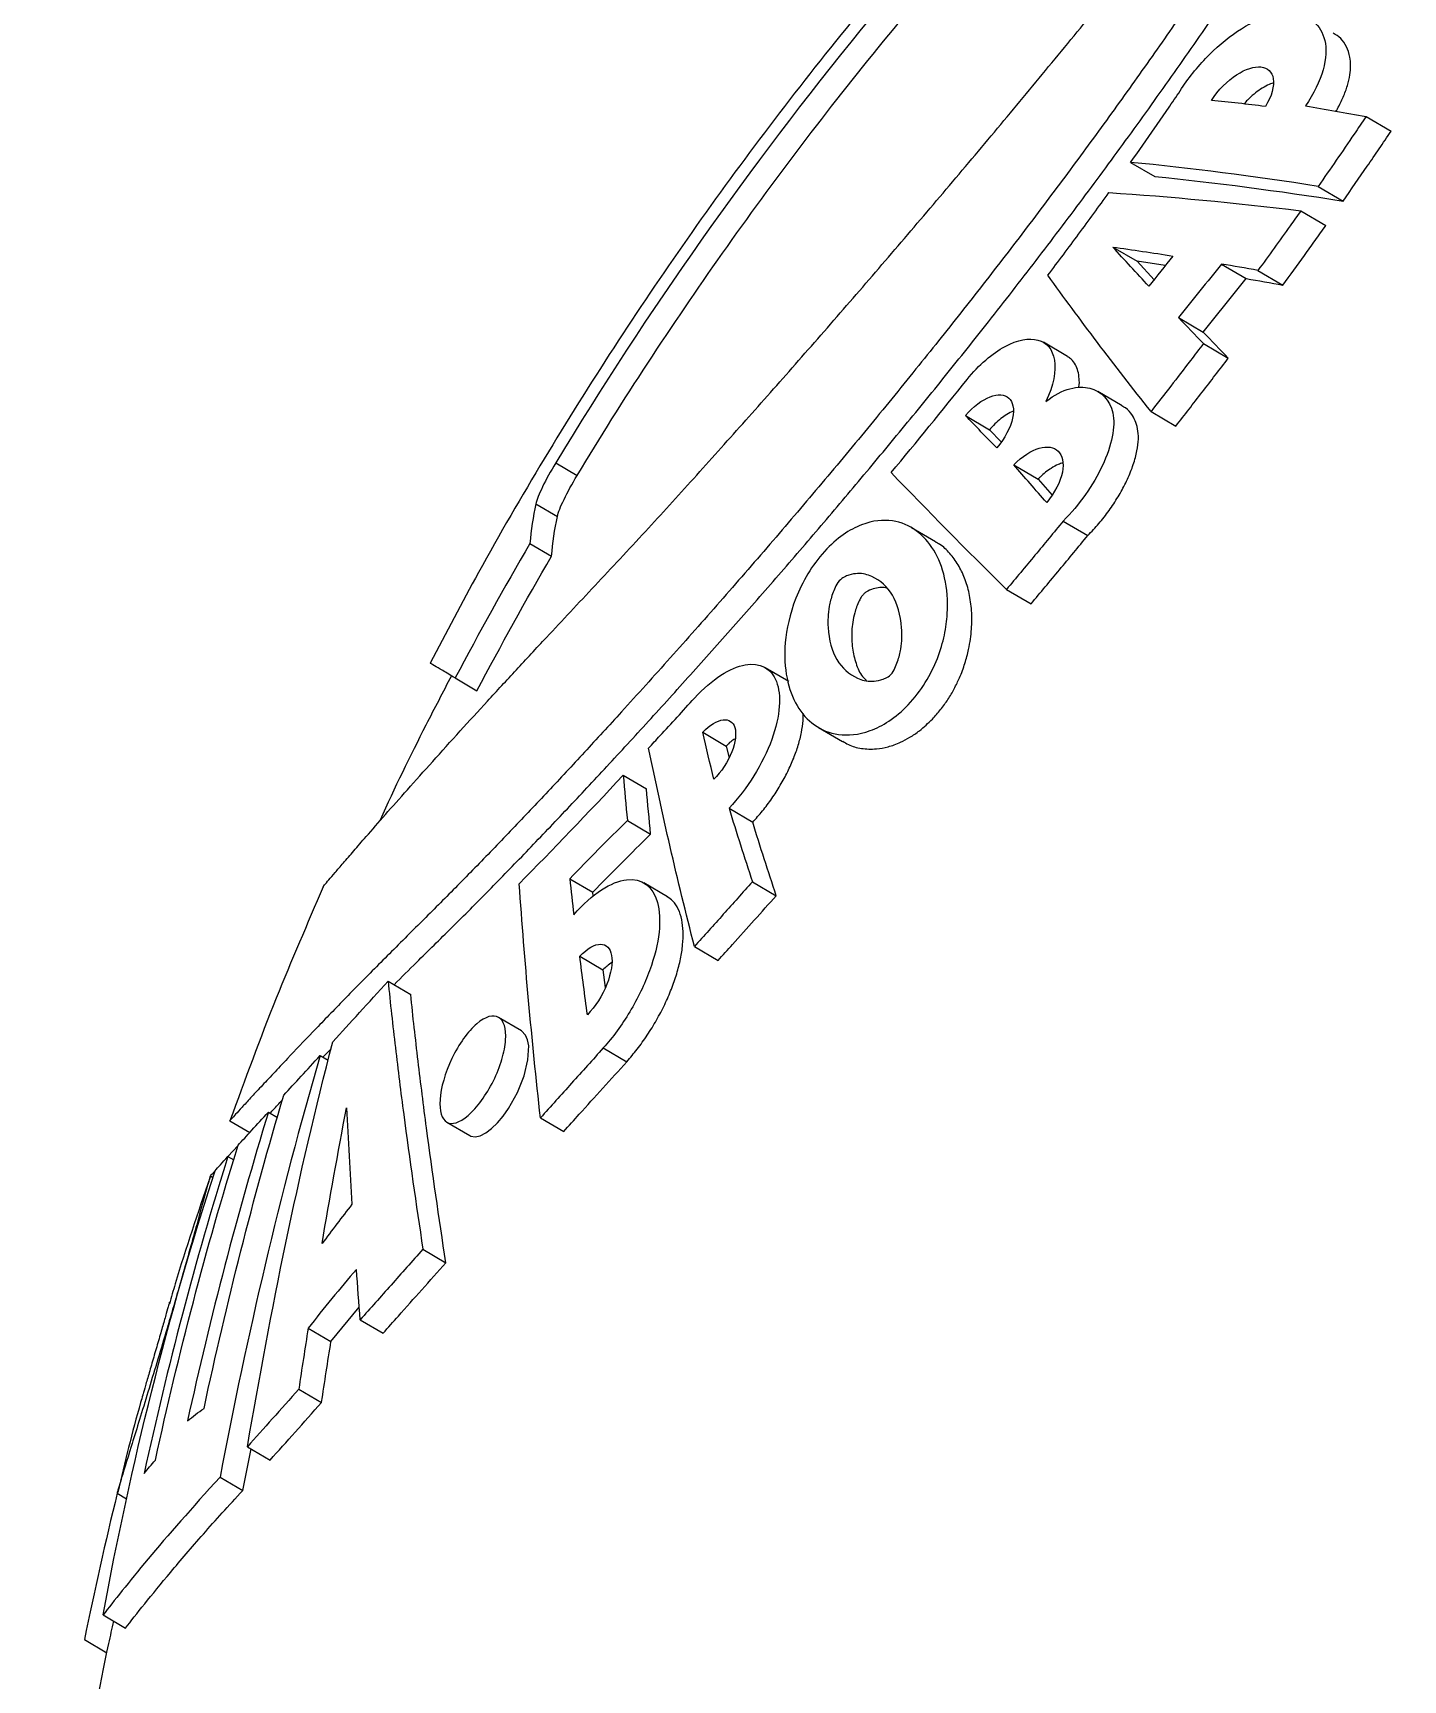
# Model space of a CAD drawing. Header units: millimetres. Extents: x 10 to 412, y 8 to 584.
# Drawn here: x 151.82 to 162.93, y 466.86 to 480.22 of the extents above; entities that cross this region are included whole.
import ezdxf

# ---------------------------------------------------------------- set-up
doc = ezdxf.new("R2010")
doc.units = ezdxf.units.MM
doc.layers.add('DETAIL', color=3, linetype='Continuous')
doc.layers.add('OUTLINE', color=7, linetype='Continuous', lineweight=25)

msp = doc.modelspace()

# ---------------------------------------------------------------- linework, layer by layer
at = {"layer": 'DETAIL'}
for p, q in [((156.05683, 476.73458), (156.23065, 476.63239)), ((155.89625, 476.4018), (156.07051, 476.29936)), ((156.44307, 471.98835), (156.63291, 471.87675)), ((153.2565, 470.94987), (153.27783, 470.93733))]:
    msp.add_line(p, q, dxfattribs=at)
at = {"layer": 'OUTLINE'}
for p, q in [((162.62819, 479.54436), (162.83106, 479.42509)), ((160.71919, 479.17309), (160.91437, 479.05835)), ((162.2401, 478.97835), (162.44287, 478.85915)), ((162.10028, 478.77977), (162.30296, 478.66061)), ((160.57488, 478.48569), (160.77134, 478.37019)), ((160.77134, 478.37019), (160.90964, 478.22065)), ((161.00084, 478.3355), (160.77134, 478.37019)), ((161.45622, 478.34819), (161.65706, 478.23012)), ((161.75189, 478.29614), (161.95425, 478.17717)), ((161.10802, 477.91329), (161.30836, 477.79552)), ((160.20765, 477.59781), (160.01194, 477.71287)), ((161.30974, 477.70308), (161.51152, 477.58446)), ((160.65178, 477.19737), (160.45311, 477.31416)), ((159.37966, 477.11833), (159.57414, 477.004)), ((160.88481, 477.15209), (161.08589, 477.03388)), ((159.57414, 477.004), (159.67009, 476.90565)), ((159.77183, 476.71844), (159.96883, 476.60263)), ((159.96883, 476.60263), (160.08318, 476.47246)), ((160.17265, 476.26312), (160.37227, 476.14576)), ((159.13777, 476.09467), (158.94323, 476.20904)), ((155.84721, 476.08107), (156.02315, 475.97763)), ((159.71323, 475.70846), (159.91178, 475.59172)), ((157.94771, 474.96085), (157.75636, 475.07333)), ((155.24259, 474.98973), (155.41846, 474.88633)), ((157.24945, 474.54954), (157.43959, 474.43776)), ((158.18922, 474.58771), (158.38279, 474.47391)), ((157.43959, 474.43776), (157.46272, 474.34135)), ((156.60514, 474.20125), (156.7933, 474.09063)), ((157.46262, 473.93273), (157.65436, 473.82001)), ((156.6381, 473.83271), (156.82684, 473.72175)), ((156.17062, 473.36144), (156.35821, 473.25116)), ((156.96247, 473.21555), (156.77277, 473.32707)), ((157.65224, 473.33684), (157.84535, 473.22331)), ((156.36175, 473.22001), (156.35821, 473.25116)), ((157.18176, 472.81078), (157.37358, 472.69801)), ((156.252, 472.73206), (156.44053, 472.62122)), ((154.6984, 472.53006), (154.88168, 472.42231)), ((156.44053, 472.62122), (156.4594, 472.47981)), ((155.78061, 472.12665), (155.59385, 472.23645)), ((154.16985, 471.91331), (154.23586, 471.98209)), ((154.14698, 471.92675), (154.2126, 471.88818)), ((153.72736, 471.46853), (153.80083, 471.42533)), ((153.41341, 471.3977), (153.5757, 471.30229)), ((155.17361, 471.38652), (155.35981, 471.27705)), ((155.93325, 471.42094), (156.12178, 471.31011)), ((153.48164, 471.1975), (153.39912, 471.10685)), ((153.39844, 471.10725), (153.44576, 471.07943)), ((154.98028, 470.35546), (155.16663, 470.24591)), ((152.92408, 469.91671), (152.92613, 469.92594)), ((154.23441, 469.6066), (154.46432, 469.88632)), ((154.04987, 469.71509), (154.23441, 469.6066)), ((154.4722, 469.7836), (154.6576, 469.67461)), ((153.97341, 469.22093), (154.15812, 469.11234)), ((153.51899, 468.39879), (153.58649, 468.73594)), ((153.55685, 468.75336), (153.74123, 468.64497)), ((153.33469, 468.50714), (153.51899, 468.39879)), ((152.50053, 468.3759), (152.57678, 468.33107)), ((152.38607, 467.38827), (152.56837, 467.28109)), ((152.23463, 467.18913), (152.41695, 467.08195))]:
    msp.add_line(p, q, dxfattribs=at)
at = {"layer": 'OUTLINE', "flags": 128}
msp.add_lwpolyline([(155.36069, 471.27855), (155.36983, 471.27216), (155.4049, 471.26647), (155.44559, 471.27539), (155.49106, 471.29876), (155.53742, 471.33423), (155.58553, 471.38177), (155.63025, 471.43569), (155.67367, 471.49746), (155.74657, 471.62804), (155.8003, 471.76192), (155.83202, 471.89095), (155.83786, 472.00573), (155.82942, 472.05452), (155.81343, 472.09289), (155.78061, 472.12665), (155.78061, 472.12665)], dxfattribs=at)
at = {"layer": 'OUTLINE'}
for points, knots in [([(161.39834, 483.44035), (161.13855, 483.19649), (160.60725, 482.69778), (159.84563, 481.91107), (159.10763, 481.09568), (158.40874, 480.26526), (157.74601, 479.41895), (157.11797, 478.55513), (156.52228, 477.67284), (155.95878, 476.76984), (155.46182, 475.91607), (155.16828, 475.35504), (155.03955, 475.10899)], [0, 0, 0, 0, 0.10146817, 0.20751136, 0.31173996, 0.4146395, 0.51656076, 0.61781726, 0.71874797, 0.8196831, 0.9209205, 1, 1, 1, 1]), ([(161.47493, 483.39458), (160.41728, 482.41088), (159.4385, 481.36277), (157.63142, 479.14363), (156.80468, 477.97132), (156.05683, 476.73458)], [0, 0, 0, 0, 0.5, 0.5, 1, 1, 1, 1]), ([(156.23065, 476.63239), (156.60255, 477.24721), (156.9957, 477.84846), (157.82443, 479.02383), (158.26117, 479.59887), (159.6242, 481.26859), (160.60408, 482.31311), (161.6561, 483.28807)], [0, 0, 0, 0, 0.25, 0.25, 0.5, 0.5, 1, 1, 1, 1]), ([(162.73788, 482.85392), (162.65421, 482.71825), (162.4868, 482.44682), (162.22348, 482.02727), (161.94902, 481.59753), (161.66217, 481.15838), (161.36339, 480.71177), (161.05291, 480.25897), (160.73092, 479.80154), (160.39814, 479.34073), (160.05551, 478.87815), (159.70363, 478.41512), (159.34358, 477.95274), (158.97062, 477.48484), (158.58563, 477.01293), (158.19008, 476.53865), (157.79036, 476.06926), (157.38827, 475.60632), (156.98581, 475.15168), (156.61931, 474.74532), (156.28916, 474.38513), (155.99436, 474.06836), (155.70366, 473.76065), (155.41748, 473.46435), (155.13783, 473.18084), (154.8568, 472.90091), (154.58213, 472.6264), (154.31919, 472.35867), (154.08293, 472.11434), (153.9007, 471.92292), (153.76469, 471.77837), (153.66464, 471.67113), (153.57931, 471.57897), (153.51045, 471.50412), (153.45815, 471.44689), (153.4242, 471.40972), (153.40857, 471.39215), (153.41347, 471.39782), (153.41349, 471.39784)], [0, 0, 0, 0, 0.028767, 0.05755679, 0.08632641, 0.1158534, 0.14540103, 0.17492968, 0.20524602, 0.23558318, 0.26590092, 0.29694642, 0.32801276, 0.35905888, 0.39231732, 0.42560103, 0.4588586, 0.49310871, 0.52738767, 0.56163357, 0.58798724, 0.61435668, 0.64070783, 0.66774903, 0.69481083, 0.7218475, 0.75270478, 0.78355884, 0.8152367, 0.84691041, 0.86751474, 0.88813772, 0.9087398, 0.93013596, 0.95155627, 0.9729509, 0.99986898, 1, 1, 1, 1]), ([(154.17005, 473.29628), (154.16972, 473.2959), (154.16624, 473.2918), (154.18041, 473.30849), (154.21303, 473.34685), (154.26573, 473.40863), (154.33306, 473.48719), (154.41734, 473.58498), (154.52882, 473.71351), (154.67214, 473.8774), (154.85289, 474.08202), (155.05627, 474.30965), (155.27452, 474.55131), (155.50221, 474.80071), (155.73619, 475.05462), (156.02484, 475.36537), (156.37403, 475.73696), (156.77517, 476.16776), (157.17509, 476.60721), (157.57289, 477.05041), (157.97835, 477.50851), (158.39022, 477.97997), (158.80717, 478.46358), (159.22439, 478.95376), (159.6407, 479.44926), (160.05513, 479.94877), (160.46981, 480.45477), (160.88353, 480.96615), (161.2955, 481.48125), (161.67134, 481.95576), (162.01246, 482.38925), (162.21662, 482.64945), (162.3188, 482.77968)], [0, 0, 0, 0, 0.00249603, 0.02649699, 0.050499, 0.0720764, 0.09365532, 0.11575977, 0.13786619, 0.16741964, 0.19697904, 0.22737314, 0.25777245, 0.28590714, 0.3140699, 0.34221254, 0.38556995, 0.42893435, 0.46981065, 0.51072523, 0.55161005, 0.59363493, 0.63569014, 0.67771852, 0.7197898, 0.76188668, 0.80395785, 0.84701354, 0.89009671, 0.93314926, 0.96654335, 1, 1, 1, 1]), ([(154.74684, 472.50158), (154.80703, 472.56181), (154.95417, 472.70904), (155.2139, 472.96401), (155.51211, 473.26217), (155.81805, 473.57758), (156.1304, 473.90556), (156.45359, 474.25113), (156.7867, 474.61311), (157.12848, 474.99057), (157.47309, 475.3773), (157.81923, 475.77207), (158.16563, 476.17383), (158.51508, 476.5864), (158.86643, 477.00919), (159.21848, 477.44156), (159.58135, 477.89694), (159.95329, 478.37535), (160.33229, 478.87612), (160.70713, 479.38532), (161.07605, 479.90161), (161.43772, 480.42301), (161.77463, 480.92325), (162.0872, 481.40049), (162.37787, 481.85498), (162.65967, 482.30449), (162.83894, 482.59604), (162.92857, 482.74181)], [0, 0, 0, 0, 0.02696882, 0.06592892, 0.10489237, 0.1428001, 0.18074191, 0.21865535, 0.25765398, 0.29668169, 0.33568367, 0.37420454, 0.41274922, 0.45127173, 0.49064226, 0.53003628, 0.56940722, 0.61344586, 0.65751753, 0.70155519, 0.7468989, 0.79228106, 0.83762178, 0.87795565, 0.91828904, 0.95914501, 1, 1, 1, 1]), ([(161.10948, 479.73437), (161.16966, 479.83392), (161.2456, 479.92945), (161.40946, 480.10071), (161.49805, 480.17671), (161.6719, 480.29536), (161.75773, 480.33741), (161.91414, 480.38349), (161.98429, 480.38899), (162.10836, 480.37202), (162.16176, 480.34946), (162.2468, 480.27718), (162.27863, 480.22719), (162.30888, 480.0968), (162.30634, 480.01504), (162.25404, 479.831), (162.20404, 479.72941), (162.13844, 479.63056)], [0, 0, 0, 0, 0.125, 0.125, 0.25, 0.25, 0.375, 0.375, 0.5, 0.5, 0.625, 0.625, 0.75, 0.75, 0.875, 0.875, 1, 1, 1, 1]), ([(162.38399, 479.58734), (162.38824, 479.59424), (162.41205, 479.63282), (162.44528, 479.70375), (162.47964, 479.79648), (162.499, 479.8826), (162.5046, 479.95974), (162.49759, 480.03887), (162.47188, 480.11412), (162.42713, 480.18122), (162.3834, 480.20827), (162.36205, 480.22148)], [0, 0, 0, 0, 0.02306793, 0.12911372, 0.23553884, 0.34199388, 0.4445483, 0.54717852, 0.70035062, 0.8537282, 1, 1, 1, 1]), ([(161.37629, 479.67606), (161.42879, 479.75989), (161.50548, 479.83578), (161.65254, 479.93142), (161.7228, 479.95293), (161.83031, 479.94134), (161.86733, 479.90855), (161.88576, 479.79355), (161.86426, 479.71042), (161.81195, 479.62628)], [0, 0, 0, 0, 0.25, 0.25, 0.5, 0.5, 0.75, 0.75, 1, 1, 1, 1]), ([(160.71919, 479.17309), (160.78536, 479.26638), (160.85098, 479.35982), (160.916, 479.45333), (160.94854, 479.50013), (160.98094, 479.54696), (161.01318, 479.59379), (161.04543, 479.64064), (161.07753, 479.6875), (161.10948, 479.73437)], [0, 0, 0, 0, 0.000345625484, 0.000345625484, 0.000345625484, 0.000518583943, 0.000518583943, 0.000518583943, 0.000691587684, 0.000691587684, 0.000691587684, 0.000691587684]), ([(161.87748, 479.81758), (161.8618, 479.81185), (161.82796, 479.79948), (161.77419, 479.7684), (161.71942, 479.72749), (161.67298, 479.68783), (161.64873, 479.65717), (161.63985, 479.64594)], [0, 0, 0, 0, 0.20520765, 0.44283718, 0.65402095, 0.87332543, 1, 1, 1, 1]), ([(162.62819, 479.54436), (162.59643, 479.4971), (162.56453, 479.44987), (162.53249, 479.40266), (162.4844, 479.33181), (162.43598, 479.26103), (162.38725, 479.19032), (162.33851, 479.11958), (162.28946, 479.04892), (162.2401, 478.97835)], [0, 0, 0, 0, 0.000173823619, 0.000173823619, 0.000173823619, 0.000434715334, 0.000434715334, 0.000434715334, 0.000695692572, 0.000695692572, 0.000695692572, 0.000695692572]), ([(162.44287, 478.85914), (162.50867, 478.95316), (162.57393, 479.04734), (162.63861, 479.14164), (162.67097, 479.18882), (162.70319, 479.23603), (162.73526, 479.28327), (162.76734, 479.33051), (162.79928, 479.37779), (162.83106, 479.4251)], [0, 0, 0, 0, 0.000347738314, 0.000347738314, 0.000347738314, 0.00052169025, 0.00052169025, 0.00052169025, 0.000695667939, 0.000695667939, 0.000695667939, 0.000695667939]), ([(160.04881, 478.25722), (160.13248, 478.36808), (160.21554, 478.47935), (160.2979, 478.59093), (160.33914, 478.64679), (160.3802, 478.70274), (160.42109, 478.75876), (160.46198, 478.81479), (160.5027, 478.87091), (160.54323, 478.92708)], [0, 0, 0, 0, 0.000416724735, 0.000416724735, 0.000416724735, 0.000625333144, 0.000625333144, 0.000625333144, 0.000834018088, 0.000834018088, 0.000834018088, 0.000834018088]), ([(162.10028, 478.77977), (162.07163, 478.73934), (162.04288, 478.69895), (162.01403, 478.65859), (161.97076, 478.59803), (161.92727, 478.53755), (161.88358, 478.47715), (161.83988, 478.41673), (161.79598, 478.35639), (161.75189, 478.29614)], [0, 0, 0, 0, 0.00014984332, 0.00014984332, 0.00014984332, 0.00037466268, 0.00037466268, 0.00037466268, 0.000599534549, 0.000599534549, 0.000599534549, 0.000599534549]), ([(161.95425, 478.17717), (162.01308, 478.25743), (162.07157, 478.33786), (162.12968, 478.41842), (162.15875, 478.45871), (162.18772, 478.49904), (162.2166, 478.53941), (162.24548, 478.57978), (162.27427, 478.62018), (162.30296, 478.66061)], [0, 0, 0, 0, 0.000299715564, 0.000299715564, 0.000299715564, 0.000449624145, 0.000449624145, 0.000449624145, 0.000599548516, 0.000599548516, 0.000599548516, 0.000599548516]), ([(159.39328, 477.412), (159.48789, 477.53083), (159.59869, 477.62404), (159.80319, 477.73358), (159.89638, 477.75074), (160.0385, 477.7121), (160.08694, 477.65669), (160.11608, 477.48214), (160.09466, 477.3622), (160.03289, 477.23326)], [0, 0, 0, 0, 0.25, 0.25, 0.5, 0.5, 0.75, 0.75, 1, 1, 1, 1]), ([(160.2999, 477.348), (160.30011, 477.34922), (160.30452, 477.37486), (160.3031, 477.42014), (160.29464, 477.48122), (160.27278, 477.53429), (160.24399, 477.57408), (160.21742, 477.58979), (160.20667, 477.59615)], [0, 0, 0, 0, 0.00961531, 0.2013817, 0.40673991, 0.61217839, 0.84299186, 1, 1, 1, 1]), ([(161.30974, 477.70309), (161.27471, 477.65694), (161.23959, 477.61086), (161.20437, 477.56483), (161.15152, 477.49577), (161.09846, 477.42685), (161.04521, 477.35807), (160.99194, 477.28927), (160.93847, 477.2206), (160.88481, 477.15209)], [0, 0, 0, 0, 0.000173946373, 0.000173946373, 0.000173946373, 0.000434945448, 0.000434945448, 0.000434945448, 0.000696021227, 0.000696021227, 0.000696021227, 0.000696021227]), ([(161.08589, 477.03388), (161.15751, 477.12511), (161.22882, 477.2166), (161.29975, 477.30834), (161.33523, 477.35424), (161.37062, 477.40019), (161.40591, 477.44621), (161.44121, 477.49223), (161.47642, 477.53832), (161.51152, 477.58446)], [0, 0, 0, 0, 0.000347962047, 0.000347962047, 0.000347962047, 0.000522017144, 0.000522017144, 0.000522017144, 0.0006960953, 0.0006960953, 0.0006960953, 0.0006960953]), ([(160.03289, 477.23326), (160.10052, 477.2869), (160.1672, 477.32042), (160.28784, 477.35296), (160.34206, 477.35257), (160.48159, 477.31675), (160.55054, 477.2482), (160.58598, 477.08542), (160.58466, 477.01886), (160.55569, 476.87403), (160.52814, 476.79459), (160.4161, 476.55519), (160.30333, 476.39277), (160.17264, 476.26312)], [0, 0, 0, 0, 0.125, 0.125, 0.25, 0.25, 0.5, 0.5, 0.625, 0.625, 0.75, 0.75, 1, 1, 1, 1]), ([(159.37966, 477.11833), (159.44315, 477.19338), (159.51656, 477.24696), (159.64283, 477.29533), (159.69713, 477.29129), (159.76453, 477.2311), (159.77823, 477.17289), (159.74628, 477.02345), (159.69833, 476.93136), (159.63432, 476.85659)], [0, 0, 0, 0, 0.25, 0.25, 0.5, 0.5, 0.75, 0.75, 1, 1, 1, 1]), ([(160.37227, 476.14576), (160.40261, 476.17745), (160.46333, 476.24083), (160.54566, 476.34765), (160.619, 476.45886), (160.68251, 476.57472), (160.73328, 476.69215), (160.76782, 476.80498), (160.78359, 476.90706), (160.78187, 476.99328), (160.76436, 477.06415), (160.73091, 477.1281), (160.69361, 477.17397), (160.6592, 477.19028), (160.65014, 477.19457)], [0, 0, 0, 0, 0.086411088, 0.172879572, 0.259049377, 0.345218398, 0.43605017, 0.526828281, 0.611544848, 0.696245988, 0.773656155, 0.851149089, 0.960805591, 1, 1, 1, 1]), ([(159.769, 477.15332), (159.76453, 477.1518), (159.74375, 477.14474), (159.70518, 477.12203), (159.65484, 477.0855), (159.61094, 477.04554), (159.5848, 477.01603), (159.57414, 477.004)], [0, 0, 0, 0, 0.07347133, 0.34147843, 0.5808055, 0.82915094, 1, 1, 1, 1]), ([(159.77183, 476.71844), (159.83968, 476.78913), (159.91421, 476.83551), (160.04218, 476.87231), (160.09668, 476.86346), (160.16574, 476.7962), (160.18064, 476.73657), (160.15059, 476.58277), (160.10354, 476.49016), (160.03866, 476.41373)], [0, 0, 0, 0, 0.25, 0.25, 0.5, 0.5, 0.75, 0.75, 1, 1, 1, 1]), ([(156.05683, 476.73458), (156.0162, 476.66739), (155.97918, 476.59997), (155.92248, 476.48294), (155.90315, 476.43389), (155.89626, 476.4018)], [0, 0, 0, 0, 0.5, 0.5, 1, 1, 1, 1]), ([(160.17039, 476.73509), (160.15775, 476.73113), (160.12717, 476.72154), (160.06474, 476.68667), (160.00858, 476.64296), (159.97447, 476.60835), (159.96883, 476.60263)], [0, 0, 0, 0, 0.19936603, 0.48255009, 0.91435356, 1, 1, 1, 1]), ([(156.07051, 476.29936), (156.07726, 476.33154), (156.09629, 476.38021), (156.15269, 476.49713), (156.19, 476.56519), (156.23065, 476.63239)], [0, 0, 0, 0, 0.5, 0.5, 1, 1, 1, 1]), ([(158.91578, 474.77252), (158.86441, 474.71865), (158.81134, 474.67487), (158.70658, 474.60558), (158.65636, 474.5808), (158.51081, 474.5275), (158.42609, 474.52137), (158.27575, 474.54226), (158.21157, 474.56953), (158.09973, 474.64943), (158.05285, 474.70214), (157.97823, 474.8284), (157.94987, 474.90319), (157.91574, 475.07316), (157.90947, 475.16881), (157.92846, 475.38579), (157.95373, 475.50709), (158.03025, 475.70162), (158.06279, 475.76915), (158.1412, 475.89925), (158.1872, 475.96177), (158.28627, 476.07075), (158.33852, 476.11642), (158.44024, 476.18766), (158.48914, 476.21328), (158.63058, 476.26822), (158.71341, 476.27461), (158.86095, 476.25326), (158.9246, 476.22533), (159.03682, 476.14357), (159.08437, 476.08992), (159.16153, 475.9622), (159.19173, 475.88741), (159.2309, 475.71467), (159.2398, 475.61893), (159.2292, 475.45495), (159.22159, 475.39774), (159.19578, 475.27765), (159.17727, 475.21389), (159.12679, 475.08443), (159.094, 475.01703), (159.01442, 474.88832), (158.96715, 474.8264), (158.91578, 474.77252)], [0, 0, 0, 0, 0.03125, 0.03125, 0.0625, 0.0625, 0.125, 0.125, 0.1875, 0.1875, 0.25, 0.25, 0.3125, 0.3125, 0.375, 0.375, 0.4375, 0.4375, 0.46875, 0.46875, 0.5, 0.5, 0.53125, 0.53125, 0.5625, 0.5625, 0.625, 0.625, 0.6875, 0.6875, 0.75, 0.75, 0.8125, 0.8125, 0.875, 0.875, 0.90625, 0.90625, 0.9375, 0.9375, 0.96875, 0.96875, 1, 1, 1, 1]), ([(160.17264, 476.26312), (160.09649, 476.17007), (160.02011, 476.07733), (159.94355, 475.98491), (159.90525, 475.93868), (159.86691, 475.89252), (159.82852, 475.84645), (159.79013, 475.80037), (159.75169, 475.75437), (159.71323, 475.70846)], [0, 0, 0, 0, 0.000361639024, 0.000361639024, 0.000361639024, 0.000542536472, 0.000542536472, 0.000542536472, 0.000723457793, 0.000723457793, 0.000723457793, 0.000723457793]), ([(159.91178, 475.59173), (159.98886, 475.68339), (160.06579, 475.7754), (160.14253, 475.86771), (160.18092, 475.91389), (160.21926, 475.96015), (160.25755, 476.00649), (160.29584, 476.05284), (160.33408, 476.09926), (160.37227, 476.14577)], [0, 0, 0, 0, 0.000361737924, 0.000361737924, 0.000361737924, 0.00054268467, 0.00054268467, 0.00054268467, 0.000723655504, 0.000723655504, 0.000723655504, 0.000723655504]), ([(159.11231, 474.65698), (159.13469, 474.68176), (159.17943, 474.73131), (159.2392, 474.81548), (159.29056, 474.90285), (159.33806, 475.00158), (159.37786, 475.10918), (159.41308, 475.24349), (159.4329, 475.38868), (159.4324, 475.54018), (159.41282, 475.67844), (159.37558, 475.80213), (159.32287, 475.91101), (159.25451, 476.00244), (159.19201, 476.06417), (159.14765, 476.08639), (159.13625, 476.0921)], [0, 0, 0, 0, 0.04309192, 0.08619133, 0.12902396, 0.17190584, 0.23014349, 0.28848677, 0.38021366, 0.47212491, 0.56896667, 0.66616032, 0.76313277, 0.8639597, 0.96502907, 1, 1, 1, 1]), ([(158.77467, 475.01845), (158.76083, 475.00376), (158.74625, 474.99507), (158.71915, 474.98253), (158.70595, 474.97779), (158.66795, 474.96659), (158.64433, 474.96315), (158.57738, 474.96195), (158.53926, 474.97292), (158.43466, 475.01924), (158.378, 475.07), (158.29669, 475.20698), (158.27224, 475.29608), (158.26311, 475.45233), (158.26422, 475.50874), (158.28102, 475.60292), (158.28962, 475.63655), (158.30813, 475.68901), (158.3152, 475.70681), (158.3318, 475.74269), (158.34192, 475.76177), (158.36893, 475.7917), (158.38341, 475.80168), (158.41001, 475.81516), (158.42279, 475.82022), (158.46022, 475.8325), (158.48367, 475.83646), (158.54884, 475.83876), (158.58667, 475.82806), (158.68959, 475.78217), (158.74637, 475.7307), (158.82879, 475.59137), (158.85418, 475.50237), (158.86576, 475.34385), (158.86557, 475.28723), (158.84974, 475.1924), (158.84139, 475.15853), (158.82299, 475.10574), (158.81596, 475.08791), (158.79915, 475.05181), (158.78851, 475.03314), (158.77467, 475.01845)], [0, 0, 0, 0, 0.015625, 0.015625, 0.03125, 0.03125, 0.0625, 0.0625, 0.125, 0.125, 0.25, 0.25, 0.375, 0.375, 0.4375, 0.4375, 0.46875, 0.46875, 0.484375, 0.484375, 0.5, 0.5, 0.515625, 0.515625, 0.53125, 0.53125, 0.5625, 0.5625, 0.625, 0.625, 0.75, 0.75, 0.875, 0.875, 0.9375, 0.9375, 0.96875, 0.96875, 0.984375, 0.984375, 1, 1, 1, 1]), ([(158.74366, 475.72034), (158.72905, 475.72213), (158.69879, 475.72582), (158.64649, 475.71802), (158.60124, 475.70202), (158.56723, 475.68305), (158.54863, 475.66479), (158.53141, 475.6428), (158.50601, 475.59216), (158.48102, 475.52254), (158.46395, 475.44147), (158.45512, 475.34346), (158.4608, 475.2283), (158.49029, 475.10408), (158.52877, 475.01591), (158.56564, 474.97988), (158.5762, 474.96956)], [0, 0, 0, 0, 0.06038796, 0.12505858, 0.18887948, 0.21094607, 0.22960116, 0.24437036, 0.26710659, 0.34599703, 0.41072575, 0.47706696, 0.62371225, 0.77395324, 0.93525452, 1, 1, 1, 1]), ([(155.24259, 474.98973), (155.20636, 475.01103), (155.1339, 475.05363), (155.06957, 475.09144), (155.03638, 475.11096), (155.04005, 475.1088), (155.04133, 475.10805)], [0, 0, 0, 0, 0.28230693, 0.56482819, 0.84712925, 1, 1, 1, 1]), ([(157.18235, 474.82603), (157.32506, 474.98198), (157.47434, 475.07485), (157.71332, 475.11737), (157.80524, 475.06817), (157.86764, 474.90722), (157.87626, 474.83781), (157.8645, 474.67843), (157.84377, 474.58575), (157.77395, 474.3935), (157.72414, 474.29187), (157.6044, 474.09967), (157.53518, 474.00976), (157.46262, 473.93273)], [0, 0, 0, 0, 0.25, 0.25, 0.5, 0.5, 0.625, 0.625, 0.75, 0.75, 0.875, 0.875, 1, 1, 1, 1]), ([(155.21173, 475.008), (155.14249, 474.87497), (154.94117, 474.48817), (154.74772, 474.0939), (154.62991, 473.83007), (154.62876, 473.82749)], [0, 0, 0, 0, 0.34168788, 0.993555, 1, 1, 1, 1]), ([(156.81022, 474.4212), (156.84099, 474.45437), (156.87182, 474.48767), (156.90271, 474.52112), (156.94906, 474.57131), (156.99554, 474.62182), (157.04215, 474.67263), (157.08877, 474.72346), (157.13551, 474.7746), (157.18235, 474.82603)], [0, 0, 0, 0, 0.000149794671, 0.000149794671, 0.000149794671, 0.000374589434, 0.000374589434, 0.000374589434, 0.000599483153, 0.000599483153, 0.000599483153, 0.000599483153]), ([(157.24945, 474.54954), (157.30772, 474.61017), (157.3673, 474.64466), (157.46087, 474.65603), (157.49566, 474.63314), (157.52358, 474.54068), (157.51611, 474.46849), (157.45401, 474.31093), (157.3991, 474.22691), (157.3403, 474.16777)], [0, 0, 0, 0, 0.25, 0.25, 0.5, 0.5, 0.75, 0.75, 1, 1, 1, 1]), ([(157.65436, 473.82001), (157.68122, 473.84973), (157.73492, 473.90918), (157.81074, 474.0107), (157.87988, 474.11832), (157.93986, 474.22897), (157.98867, 474.33905), (158.02639, 474.44673), (158.05134, 474.54936), (158.06448, 474.6375), (158.06323, 474.68544), (158.06271, 474.70545)], [0, 0, 0, 0, 0.11510385, 0.23017748, 0.34543994, 0.46070904, 0.57337868, 0.68607806, 0.80160361, 0.91716751, 1, 1, 1, 1]), ([(158.38439, 474.47662), (158.39937, 474.46713), (158.44418, 474.43875), (158.5346, 474.41487), (158.64353, 474.40978), (158.75145, 474.42883), (158.84325, 474.46135), (158.92945, 474.50709), (159.01691, 474.56556), (159.07746, 474.62358), (159.11231, 474.65698)], [0, 0, 0, 0, 0.09120231, 0.27264196, 0.45384822, 0.5792272, 0.70439929, 0.79254543, 0.88056972, 1, 1, 1, 1]), ([(157.51023, 474.49427), (157.49924, 474.48802), (157.47616, 474.4749), (157.45216, 474.45052), (157.43959, 474.43776)], [0, 0, 0, 0, 0.4762932, 1, 1, 1, 1]), ([(156.20356, 473.0682), (156.27874, 473.1546), (156.35505, 473.22244), (156.50152, 473.31836), (156.57113, 473.34583), (156.75468, 473.3674), (156.84564, 473.3), (156.90021, 473.10314), (156.90512, 473.02015), (156.88462, 472.8328), (156.85875, 472.72553), (156.77837, 472.50511), (156.72331, 472.3902), (156.59327, 472.17355), (156.5196, 472.07349), (156.44307, 471.98836)], [0, 0, 0, 0, 0.125, 0.125, 0.25, 0.25, 0.5, 0.5, 0.625, 0.625, 0.75, 0.75, 0.875, 0.875, 1, 1, 1, 1]), ([(157.65223, 473.33684), (157.5733, 473.24832), (157.4946, 473.16022), (157.4162, 473.07257), (157.37697, 473.02871), (157.33782, 472.98497), (157.29875, 472.94134), (157.25967, 472.89771), (157.22067, 472.85418), (157.18176, 472.81078)], [0, 0, 0, 0, 0.000374784866, 0.000374784866, 0.000374784866, 0.000562270754, 0.000562270754, 0.000562270754, 0.000749785873, 0.000749785873, 0.000749785873, 0.000749785873]), ([(154.17248, 473.29525), (154.04261, 472.99563), (153.77161, 472.37038), (153.53732, 471.73044), (153.4153, 471.39717)], [0, 0, 0, 0, 0.47919974, 1, 1, 1, 1]), ([(156.63291, 471.87675), (156.66158, 471.91002), (156.71891, 471.97655), (156.80069, 472.09121), (156.87597, 472.21342), (156.94222, 472.33996), (156.99722, 472.46687), (157.04071, 472.59192), (157.0713, 472.71246), (157.08923, 472.82856), (157.09271, 472.93562), (157.0814, 473.03412), (157.05351, 473.11683), (157.01398, 473.18016), (156.97738, 473.20291), (156.96102, 473.21308)], [0, 0, 0, 0, 0.07405423, 0.148093426, 0.222226987, 0.296364048, 0.369256276, 0.442167361, 0.517062801, 0.591987534, 0.672446272, 0.752932866, 0.840889282, 0.928863032, 1, 1, 1, 1]), ([(157.37358, 472.69801), (157.41257, 472.74132), (157.45165, 472.78475), (157.4908, 472.82828), (157.54955, 472.89361), (157.60849, 472.9592), (157.66757, 473.02503), (157.72668, 473.09088), (157.78594, 473.15698), (157.84535, 473.22331)], [0, 0, 0, 0, 0.000187450618, 0.000187450618, 0.000187450618, 0.000468727606, 0.000468727606, 0.000468727606, 0.00075010166, 0.00075010166, 0.00075010166, 0.00075010166]), ([(156.252, 472.73205), (156.31348, 472.79662), (156.37459, 472.82976), (156.46754, 472.83001), (156.50008, 472.79726), (156.52054, 472.68164), (156.50775, 472.5959), (156.43583, 472.41527), (156.37657, 472.32168), (156.31476, 472.25734)], [0, 0, 0, 0, 0.25, 0.25, 0.5, 0.5, 0.75, 0.75, 1, 1, 1, 1]), ([(156.51337, 472.68318), (156.50001, 472.67375), (156.476, 472.65681), (156.45143, 472.63216), (156.44053, 472.62122)], [0, 0, 0, 0, 0.55631503, 1, 1, 1, 1]), ([(154.6984, 472.53006), (154.71459, 472.35152), (154.73567, 472.17119), (154.77795, 471.81048), (154.80047, 471.62962), (154.8717, 471.08569), (154.92408, 470.72128), (154.98028, 470.35546)], [0, 0, 0, 0, 0.25, 0.25, 0.5, 0.5, 1, 1, 1, 1]), ([(155.16663, 470.24591), (155.11005, 470.61193), (155.05726, 470.97658), (154.98537, 471.52092), (154.96262, 471.70192), (154.91987, 472.06294), (154.89887, 472.24331), (154.88168, 472.42231)], [0, 0, 0, 0, 0.5, 0.5, 0.75, 0.75, 1, 1, 1, 1]), ([(155.59385, 472.23645), (155.63646, 472.2114), (155.65738, 472.14636), (155.64758, 472.00557), (155.63751, 471.95265), (155.60374, 471.83919), (155.58014, 471.77949), (155.49473, 471.60682), (155.41809, 471.50224), (155.27729, 471.38025), (155.21473, 471.36236), (155.13276, 471.41051), (155.11264, 471.47673), (155.12537, 471.66301), (155.15957, 471.78621), (155.2425, 471.95977), (155.27529, 472.01586), (155.34504, 472.11311), (155.38167, 472.15391), (155.48749, 472.24453), (155.55123, 472.2615), (155.59385, 472.23645)], [0, 0, 0, 0, 0.125, 0.125, 0.1875, 0.1875, 0.25, 0.25, 0.375, 0.375, 0.5, 0.5, 0.625, 0.625, 0.75, 0.75, 0.8125, 0.8125, 0.875, 0.875, 1, 1, 1, 1]), ([(156.44307, 471.98836), (156.35678, 471.89237), (156.27111, 471.79707), (156.18616, 471.70254), (156.14365, 471.65523), (156.10132, 471.60811), (156.05916, 471.56118), (156.017, 471.51424), (155.97503, 471.46749), (155.93324, 471.42094)], [0, 0, 0, 0, 0.000430410728, 0.000430410728, 0.000430410728, 0.000645781598, 0.000645781598, 0.000645781598, 0.000861204789, 0.000861204789, 0.000861204789, 0.000861204789]), ([(156.12178, 471.31011), (156.16362, 471.35654), (156.20565, 471.40317), (156.24787, 471.44999), (156.31123, 471.52025), (156.37501, 471.59096), (156.43917, 471.66207), (156.50337, 471.73322), (156.56796, 471.80479), (156.63291, 471.87675)], [0, 0, 0, 0, 0.000215251507, 0.000215251507, 0.000215251507, 0.000538309451, 0.000538309451, 0.000538309451, 0.000861539438, 0.000861539438, 0.000861539438, 0.000861539438]), ([(153.74154, 471.46019), (153.75962, 471.47973), (153.78718, 471.50953), (153.82773, 471.55272), (153.84169, 471.56759)], [0, 0, 0, 0, 0.65556938, 1, 1, 1, 1]), ([(153.2565, 470.94987), (153.25558, 470.94888), (153.25246, 470.93921), (153.24199, 470.90331), (153.2345, 470.87662), (153.20615, 470.77409), (153.17898, 470.67433), (153.11208, 470.43237), (153.07174, 470.28815), (152.98384, 469.98065), (152.93546, 469.81455), (152.86222, 469.56766), (152.83726, 469.48423), (152.78865, 469.3229), (152.76481, 469.24433), (152.69488, 469.01501), (152.65173, 468.87505), (152.57826, 468.63674), (152.54901, 468.54183), (152.50936, 468.41075), (152.49953, 468.37648), (152.50053, 468.3759)], [0, 0, 0, 0, 0.0625, 0.0625, 0.125, 0.125, 0.25, 0.25, 0.375, 0.375, 0.5, 0.5, 0.5625, 0.5625, 0.625, 0.625, 0.75, 0.75, 0.875, 0.875, 1, 1, 1, 1]), ([(153.25414, 470.9398), (153.15571, 470.65229), (153.03918, 470.31188), (152.93961, 469.96623), (152.92414, 469.91253)], [0, 0, 0, 0, 0.84463441, 1, 1, 1, 1]), ([(153.29443, 470.99159), (153.2856, 470.98186), (153.2642, 470.95826), (153.25935, 470.95298), (153.2565, 470.94987)], [0, 0, 0, 0, 0.41269212, 1, 1, 1, 1]), ([(154.98028, 470.35546), (154.89285, 470.25727), (154.80675, 470.16046), (154.72211, 470.06519), (154.67973, 470.01748), (154.63771, 469.97015), (154.59606, 469.92323), (154.5544, 469.87628), (154.5131, 469.82973), (154.47219, 469.7836)], [0, 0, 0, 0, 0.000493198823, 0.000493198823, 0.000493198823, 0.00074012233, 0.00074012233, 0.00074012233, 0.000987149203, 0.000987149203, 0.000987149203, 0.000987149203]), ([(154.6576, 469.67461), (154.6984, 469.7205), (154.7396, 469.76682), (154.78116, 469.81352), (154.84373, 469.88384), (154.90716, 469.95506), (154.97138, 470.02711), (155.03567, 470.09922), (155.10077, 470.17218), (155.16663, 470.24591)], [0, 0, 0, 0, 0.000246074277, 0.000246074277, 0.000246074277, 0.000616589385, 0.000616589385, 0.000616589385, 0.000987442605, 0.000987442605, 0.000987442605, 0.000987442605]), ([(152.92204, 469.91314), (152.9209, 469.90942), (152.91732, 469.89778), (152.89954, 469.83603), (152.87124, 469.73742), (152.83551, 469.61317), (152.79678, 469.47925), (152.75927, 469.35019), (152.72928, 469.24704), (152.71139, 469.18525), (152.70879, 469.17547), (152.70811, 469.17291)], [0, 0, 0, 0, 0.05685511, 0.17818694, 0.30229158, 0.43037945, 0.5619181, 0.69485304, 0.82645933, 0.95470423, 1, 1, 1, 1]), ([(152.70895, 469.17267), (152.703, 469.15232), (152.62666, 468.8911), (152.5633, 468.62633), (152.50487, 468.38218)], [0, 0, 0, 0, 0.07788449, 1, 1, 1, 1]), ([(153.33468, 468.50714), (153.10626, 468.25591), (152.91006, 468.03236), (152.59314, 467.65263), (152.47201, 467.49924), (152.38607, 467.38827)], [0, 0, 0, 0, 0.5, 0.5, 1, 1, 1, 1]), ([(152.56837, 467.2811), (152.65434, 467.39204), (152.77637, 467.54638), (153.01475, 467.83109), (153.10311, 467.93443), (153.29766, 468.15575), (153.40478, 468.27321), (153.51899, 468.39879)], [0, 0, 0, 0, 0.5, 0.5, 0.75, 0.75, 1, 1, 1, 1]), ([(152.471, 467.33834), (152.45731, 467.27775), (152.36092, 466.85116), (152.21918, 466.04133), (152.06156, 464.9849), (151.95049, 463.98345), (151.87533, 463.04251), (151.82697, 462.08077), (151.82089, 461.43256), (151.81781, 461.10517)], [0, 0, 0, 0, 0.02968111, 0.20896054, 0.39259697, 0.54001107, 0.69029355, 0.84357518, 1, 1, 1, 1])]:
    msp.add_open_spline(points, degree=3, knots=knots, dxfattribs=at)
for points in [[(161.81195, 479.62628), (161.66488, 479.64434), (161.51965, 479.66093), (161.37629, 479.67606)], [(162.13844, 479.63056), (162.29947, 479.60357), (162.46274, 479.57483), (162.62819, 479.54436)], [(162.2401, 478.97835), (161.71154, 479.06039), (161.20456, 479.12531), (160.71919, 479.17309)], [(160.91437, 479.05835), (161.40214, 479.00921), (161.91165, 478.9428), (162.44287, 478.85914)], [(160.54323, 478.92708), (161.04074, 478.89547), (161.55976, 478.84636), (162.10028, 478.77977)], [(160.57488, 478.48568), (160.73504, 478.46328), (160.89756, 478.43906), (161.06241, 478.41303)], [(160.86777, 478.16793), (160.76773, 478.27501), (160.67005, 478.38096), (160.57488, 478.48568)], [(161.06241, 478.41303), (160.99733, 478.33149), (160.93245, 478.24979), (160.86777, 478.16793)], [(160.88481, 477.15209), (160.58471, 477.53019), (160.30465, 477.8992), (160.04881, 478.25722)], [(161.45622, 478.34819), (161.33957, 478.2037), (161.22349, 478.05874), (161.10802, 477.9133)], [(161.75189, 478.29614), (161.65257, 478.31409), (161.55401, 478.33144), (161.45622, 478.34819)], [(161.30836, 477.79552), (161.424, 477.94086), (161.54024, 478.08572), (161.65706, 478.23012)], [(161.65706, 478.23012), (161.75535, 478.21308), (161.85442, 478.19543), (161.95425, 478.17717)], [(161.10802, 477.9133), (161.17435, 477.84366), (161.2416, 477.77359), (161.30974, 477.70309)], [(161.51152, 477.58446), (161.4429, 477.65524), (161.37517, 477.7256), (161.30836, 477.79552)], [(158.7779, 476.656), (158.98453, 476.90447), (159.19, 477.15666), (159.39328, 477.412)], [(159.63432, 476.85659), (159.54783, 476.94463), (159.46291, 477.0319), (159.37966, 477.11833)], [(159.71323, 475.70846), (159.38251, 476.03374), (159.06984, 476.35004), (158.7779, 476.656)], [(160.03866, 476.41373), (159.94807, 476.51608), (159.85909, 476.61766), (159.77183, 476.71844)], [(155.89626, 476.4018), (155.87393, 476.29791), (155.85764, 476.19097), (155.84721, 476.08107)], [(156.02315, 475.97763), (156.03293, 476.0879), (156.04865, 476.19517), (156.07051, 476.29936)], [(155.84721, 476.08107), (155.63842, 475.72134), (155.43686, 475.35757), (155.24259, 474.98973)], [(155.41846, 474.88633), (155.6126, 475.25396), (155.81417, 475.61772), (156.02315, 475.97763)], [(157.3403, 474.16777), (157.30911, 474.29536), (157.2788, 474.42263), (157.24945, 474.54954)], [(157.18176, 472.81078), (157.04449, 473.35251), (156.91896, 473.88994), (156.81022, 474.4212)], [(155.76164, 473.32029), (156.03385, 473.59814), (156.31613, 473.89287), (156.60514, 474.20125)], [(156.60514, 474.20125), (156.61545, 474.07864), (156.62646, 473.95579), (156.6381, 473.83271)], [(156.82684, 473.72175), (156.81501, 473.84494), (156.80381, 473.9679), (156.7933, 474.09063)], [(157.46262, 473.93273), (157.5237, 473.7349), (157.587, 473.53623), (157.65223, 473.33684)], [(156.6381, 473.83271), (156.47975, 473.67782), (156.32388, 473.52076), (156.17062, 473.36145)], [(156.35821, 473.25116), (156.51175, 473.41018), (156.66801, 473.56701), (156.82684, 473.72175)], [(157.84535, 473.22331), (157.77966, 473.42296), (157.7159, 473.6219), (157.65436, 473.82001)], [(155.93324, 471.42094), (155.86361, 472.05834), (155.80441, 472.69215), (155.76164, 473.32029)], [(156.17062, 473.36145), (156.18121, 473.26383), (156.1922, 473.16608), (156.20356, 473.0682)], [(156.31476, 472.25734), (156.293, 472.41587), (156.27204, 472.57412), (156.252, 472.73205)], [(154.25, 472.03917), (154.38832, 472.19014), (154.53801, 472.35367), (154.6984, 472.53006)], [(153.55686, 468.75336), (153.74805, 469.86026), (153.96624, 470.95928), (154.25, 472.03917)], [(154.14698, 471.92676), (153.81914, 470.80362), (153.55547, 469.66167), (153.33468, 468.50714)], [(153.85256, 471.60542), (153.94189, 471.70301), (154.04009, 471.81013), (154.14698, 471.92676)], [(153.20503, 469.06442), (153.38871, 469.92117), (153.60254, 470.76878), (153.85256, 471.60542)], [(153.72736, 471.46853), (153.47469, 470.64339), (153.25743, 469.80749), (153.07077, 468.96229)], [(153.48128, 471.19854), (153.54893, 471.27299), (153.63096, 471.36304), (153.72736, 471.46853)], [(154.16246, 470.40073), (154.22502, 470.76881), (154.29092, 471.1359), (154.36058, 471.50188)], [(154.36058, 471.50188), (154.37302, 471.24217), (154.3878, 470.98165), (154.40453, 470.72044)], [(152.8108, 468.64455), (152.99828, 469.5068), (153.22022, 470.3586), (153.48128, 471.19854)], [(153.39844, 471.10725), (153.13272, 470.26172), (152.90791, 469.40372), (152.71938, 468.53467)], [(153.2947, 470.99248), (153.31848, 471.01887), (153.35305, 471.05716), (153.39844, 471.10725)], [(152.38607, 467.38827), (152.61307, 468.61188), (152.91172, 469.81452), (153.2947, 470.99248)], [(154.40453, 470.72044), (154.32242, 470.61487), (154.24172, 470.50831), (154.16246, 470.40073)], [(154.44092, 470.19182), (154.30681, 470.03562), (154.17642, 469.87674), (154.04987, 469.71508)], [(154.47219, 469.7836), (154.46133, 469.91982), (154.45089, 470.0559), (154.44092, 470.19182)], [(154.04987, 469.71508), (154.02377, 469.55053), (153.99829, 469.38581), (153.97341, 469.22093)], [(154.15812, 469.11234), (154.18295, 469.27725), (154.20837, 469.442), (154.23441, 469.60659)], [(153.97341, 469.22093), (153.82802, 469.05707), (153.68906, 468.9008), (153.55686, 468.75336)], [(153.07077, 468.96229), (153.11365, 468.99755), (153.1584, 469.03161), (153.20503, 469.06442)], [(153.74123, 468.64497), (153.8735, 468.79237), (154.01258, 468.94858), (154.15812, 469.11234)], [(152.71938, 468.53467), (152.74832, 468.57223), (152.77879, 468.60886), (152.8108, 468.64455)], [(152.50148, 468.37534), (152.40464, 467.9818), (152.3157, 467.5864), (152.23462, 467.18913)]]:
    msp.add_open_spline(points, degree=3, dxfattribs=at)

doc.saveas('drawing.dxf')
